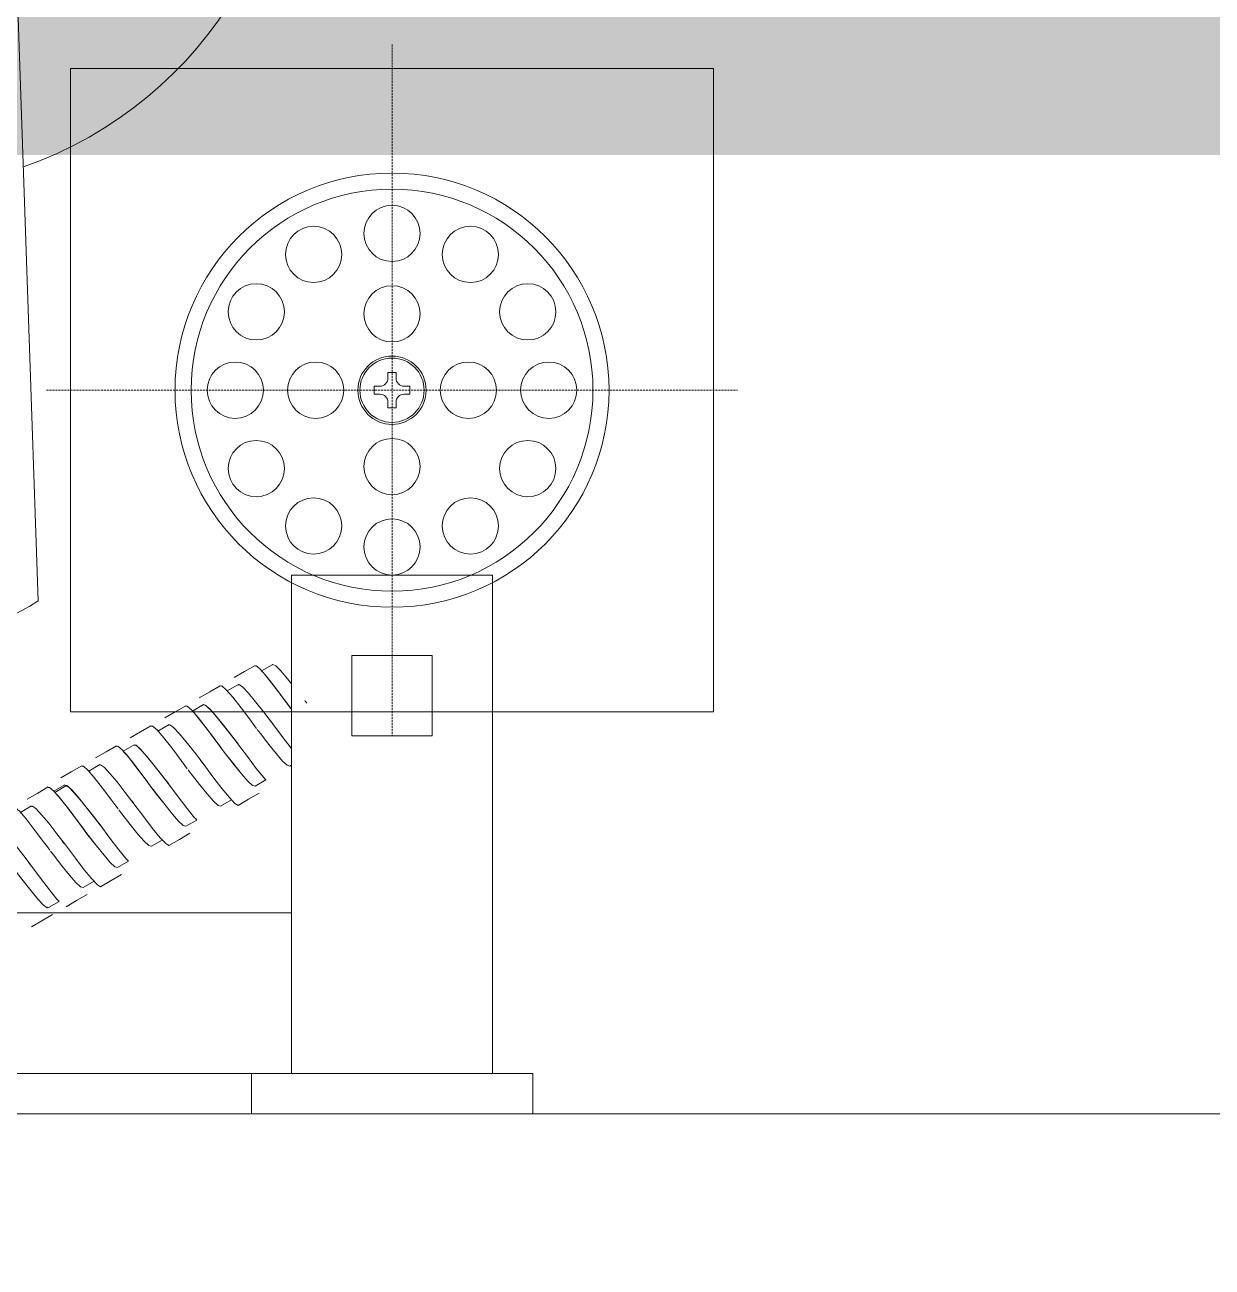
# Model space of a CAD drawing. Header units: millimetres. Extents: x -8913 to 62688, y -13000 to 43000.
# Drawn here: x 39416.8 to 39564.5, y 17305.9 to 17460.5 of the extents above; entities that cross this region are included whole.
import ezdxf
from ezdxf.enums import TextEntityAlignment as Align

# ---------------------------------------------------------------- set-up
doc = ezdxf.new("R2010")
doc.units = ezdxf.units.MM
doc.header["$MEASUREMENT"] = 0
for name, pattern in [('1735 X DT-5BR-FFP$0$HIDDEN', [0.375, 0.25, -0.125]), ('HIDDEN', [0.375, 0.25, -0.125]), ('HIDDEN2', [4.7625, 3.175, -1.5875])]:
    doc.linetypes.add(name, pattern=pattern)
for name, color, linetype, lineweight in [('08--DETREF', 7, 'Continuous', 25), ('08--SECTREF-1', 2, 'Continuous', 25), ('08--SECTREF-2', 4, 'Continuous', 35), ('1735 X DT-5BR-FFP$0$M--PLASTER-0', 8, 'Continuous', 9), ('1735 X DT-5BR-FFP$0$N--DRAINPOINT', 251, 'Continuous', 18), ('1735 X DT-5BR-FFP$0$N--SANITARY-1', 9, 'Continuous', 18), ('N--DRAINPOINT', 251, 'Continuous', 18), ('Z--X-REF', 7, 'Continuous', 0)]:
    doc.layers.add(name, color=color, linetype=linetype, lineweight=lineweight)
doc.styles.add('ISO', font='isocp2.shx', dxfattribs={"width": 0.8})

# ---------------------------------------------------------------- blocks, each defined once
blk = doc.blocks.new('1735 X DT-5BR-FFP$0$HAND SHOWER P')
for p, q in [((-12.5, -5), (12.5, -5)), ((-5, -5), (-12.5, -5)), ((-12.5, -5), (-12.5, -67)), ((12.5, -5), (5, -5)), ((12.5, -67), (12.5, -5)), ((71.86, -5), (12.5, -5)), ((12.5, -25), (71.86, -25)), ((47.78, -173.14), (44.04, -63.8)), ((-12.5, -67), (12.5, -67)), ((-12.5, -67), (-5, -67)), ((5, -67), (12.5, -67))]:
    blk.add_line(p, q)
at = {"color": 250}
for p, q in [((41.43, -26.41), (42.77, -25.64)), ((37.09, -28.92), (38.44, -28.14)), ((32.8, -31.41), (34.16, -30.63)), ((28.59, -34.05), (29.94, -33.27)), ((24.31, -36.54), (25.66, -35.76)), ((19.98, -39.04), (21.33, -38.25)), ((46.24, -37.49), (44.85, -38.3)), ((41.96, -39.98), (40.58, -40.78)), ((42.08, -40.12), (40.71, -40.91)), ((15.69, -41.52), (17.04, -40.74)), ((12.5, -43.37), (12.71, -43.25)), ((37.74, -42.62), (36.35, -43.43)), ((33.46, -45.11), (32.08, -45.91)), ((33.46, -45.11), (32.09, -45.9)), ((29.13, -47.61), (27.73, -48.42)), ((24.85, -50.09), (23.46, -50.89)), ((24.84, -50.1), (23.47, -50.89)), ((20.51, -52.6), (19.11, -53.41)), ((16.23, -55.08), (14.84, -55.88))]:
    blk.add_line(p, q, dxfattribs=at)
for points in [[(17.5, 0), (-17.5, 0), (-17.5, -5), (17.5, -5)], [(17.5, -5), (17.5, 0)], [(-12.5, -5), (12.5, -5)], [(-12.5, -5), (-12.5, -67)], [(12.5, -5), (12.5, -67)]]:
    blk.add_lwpolyline(points)
blk.add_lwpolyline([(-5, -57), (5, -57), (5, -47), (-5, -47)], close=True)
for points in [[(42.27, -24.77, 0), (42.27, -24.77, 0), (43.58, -24.02, 0), (43.58, -24.02, 0), (43.58, -24.02, 0), (44.88, -23.26, 0), (44.88, -23.26, 0)], [(37.94, -27.27, 0), (37.94, -27.27, 0), (39.25, -26.52, 0), (39.25, -26.52, 0), (39.25, -26.52, 0), (40.55, -25.76, 0), (40.55, -25.76, 0)], [(46.9, -30.26, 0), (46.9, -30.26, 0), (45.92, -28.99, 0), (45.92, -28.99, 0), (45.92, -28.99, 0), (44.91, -27.72, 0), (44.91, -27.72, 0), (44.91, -27.72, 0), (44.04, -26.67, 0), (44.04, -26.67, 0), (44.04, -26.67, 0), (43.36, -25.95, 0), (43.36, -25.95, 0), (43.36, -25.95, 0), (42.91, -25.63, 0), (42.91, -25.63, 0), (42.91, -25.63, 0), (42.81, -25.69, 0), (42.81, -25.69, 0)], [(41.43, -26.41, 0), (41.6, -26.59, 0), (41.71, -26.7, 0), (41.71, -26.7, 0), (41.71, -26.7, 0), (42.64, -27.85, 0), (42.64, -27.85, 0), (42.64, -27.85, 0), (43.75, -29.31, 0), (43.75, -29.31, 0), (43.75, -29.31, 0), (44.97, -30.94, 0), (44.97, -30.94, 0), (44.97, -30.94, 0), (45.02, -31.01, 0), (45.22, -31.29, 0)], [(33.66, -29.76, 0), (33.66, -29.76, 0), (34.96, -29, 0), (34.96, -29, 0), (34.96, -29, 0), (36.27, -28.24, 0), (36.27, -28.24, 0)], [(36.25, -28.3, 0), (36.25, -28.3, 0), (36.27, -28.24, 0), (36.27, -28.24, 0), (36.27, -28.24, 0), (36.67, -28.48, 0), (36.67, -28.48, 0), (36.67, -28.48, 0), (37.36, -29.21, 0), (37.36, -29.21, 0), (37.36, -29.21, 0), (38.3, -30.35, 0), (38.3, -30.35, 0), (38.3, -30.35, 0), (39.41, -31.81, 0), (39.41, -31.81, 0), (39.41, -31.81, 0), (40.62, -33.44, 0), (40.62, -33.44, 0), (40.62, -33.44, 0), (40.68, -33.51, 0), (40.88, -33.79, 0)], [(42.5, -32.68, 0), (42.5, -32.68, 0), (42.12, -32.19, 0), (42.12, -32.19, 0), (42.12, -32.19, 0), (41.08, -30.84, 0), (41.08, -30.84, 0), (41.08, -30.84, 0), (40.13, -29.67, 0), (40.13, -29.67, 0), (40.13, -29.67, 0), (39.35, -28.77, 0), (39.35, -28.77, 0), (39.35, -28.77, 0), (38.77, -28.24, 0), (38.77, -28.24, 0), (38.77, -28.24, 0), (38.45, -28.14, 0), (38.45, -28.14, 0), (38.45, -28.14, 0), (38.44, -28.14, 0), (38.44, -28.14, 0)], [(38.24, -35.2, 0), (38.24, -35.2, 0), (37.83, -34.67, 0), (37.83, -34.67, 0), (37.83, -34.67, 0), (36.79, -33.32, 0), (36.79, -33.32, 0), (36.79, -33.32, 0), (35.84, -32.15, 0), (35.84, -32.15, 0), (35.84, -32.15, 0), (35.06, -31.26, 0), (35.06, -31.26, 0), (35.06, -31.26, 0), (34.48, -30.73, 0), (34.48, -30.73, 0), (34.48, -30.73, 0), (34.16, -30.63, 0), (34.16, -30.63, 0), (34.16, -30.63, 0), (34.16, -30.63, 0), (34.16, -30.63, 0)], [(38.21, -35.17, 0), (38.21, -35.17, 0), (37.84, -34.67, 0), (37.84, -34.67, 0), (37.84, -34.67, 0), (36.79, -33.33, 0), (36.79, -33.33, 0), (36.79, -33.33, 0), (35.84, -32.15, 0), (35.84, -32.15, 0), (35.84, -32.15, 0), (35.06, -31.26, 0), (35.06, -31.26, 0), (35.06, -31.26, 0), (34.49, -30.73, 0), (34.49, -30.73, 0), (34.49, -30.73, 0), (34.16, -30.63, 0), (34.16, -30.63, 0), (34.16, -30.63, 0), (34.16, -30.63, 0), (34.16, -30.63, 0)], [(32.8, -31.41, 0), (32.97, -31.58, 0), (33.08, -31.7, 0), (33.08, -31.7, 0), (33.08, -31.7, 0), (34.01, -32.84, 0), (34.01, -32.84, 0), (34.01, -32.84, 0), (35.13, -34.3, 0), (35.13, -34.3, 0), (35.13, -34.3, 0), (36.34, -35.93, 0), (36.34, -35.93, 0), (36.34, -35.93, 0), (36.39, -36.01, 0), (36.6, -36.28, 0)], [(44.94, -30.93, 0), (44.94, -30.93, 0), (45.67, -31.88, 0), (45.67, -31.88, 0), (45.67, -31.88, 0), (46.72, -33.23, 0), (46.72, -33.23, 0), (46.72, -33.23, 0), (47.66, -34.38, 0), (47.66, -34.38, 0), (47.66, -34.38, 0), (48.42, -35.24, 0), (48.42, -35.24, 0), (48.42, -35.24, 0), (48.97, -35.71, 0), (48.97, -35.71, 0), (48.97, -35.71, 0), (49.22, -35.74, 0), (49.22, -35.74, 0)], [(25.16, -34.89, 0), (25.16, -34.89, 0), (26.46, -34.13, 0), (26.46, -34.13, 0), (26.46, -34.13, 0), (27.77, -33.37, 0), (27.77, -33.37, 0)], [(27.75, -33.43, 0), (27.75, -33.43, 0), (27.77, -33.37, 0), (27.77, -33.37, 0), (27.77, -33.37, 0), (28.17, -33.61, 0), (28.17, -33.61, 0), (28.17, -33.61, 0), (28.86, -34.34, 0), (28.86, -34.34, 0), (28.86, -34.34, 0), (29.8, -35.48, 0), (29.8, -35.48, 0), (29.8, -35.48, 0), (30.91, -36.94, 0), (30.91, -36.94, 0), (30.91, -36.94, 0), (32.12, -38.57, 0), (32.12, -38.57, 0), (32.12, -38.57, 0), (32.18, -38.64, 0), (32.38, -38.92, 0)], [(34, -37.81, 0), (34, -37.81, 0), (33.63, -37.32, 0), (33.63, -37.32, 0), (33.63, -37.32, 0), (32.58, -35.97, 0), (32.58, -35.97, 0), (32.58, -35.97, 0), (31.63, -34.8, 0), (31.63, -34.8, 0), (31.63, -34.8, 0), (30.85, -33.9, 0), (30.85, -33.9, 0), (30.85, -33.9, 0), (30.28, -33.37, 0), (30.28, -33.37, 0), (30.28, -33.37, 0), (29.95, -33.27, 0), (29.95, -33.27, 0), (29.95, -33.27, 0), (29.95, -33.27, 0), (29.95, -33.27, 0)], [(40.62, -33.43, 0), (40.62, -33.43, 0), (40.62, -33.44, 0), (40.62, -33.44, 0), (40.62, -33.44, 0), (41.7, -34.84, 0), (41.7, -34.84, 0), (41.7, -34.84, 0), (42.72, -36.14, 0), (42.72, -36.14, 0), (42.72, -36.14, 0), (43.61, -37.2, 0), (43.61, -37.2, 0), (43.61, -37.2, 0), (44.3, -37.94, 0), (44.3, -37.94, 0), (44.3, -37.94, 0), (44.76, -38.27, 0), (44.76, -38.27, 0), (44.76, -38.27, 0), (44.87, -38.22, 0), (44.87, -38.22, 0)], [(40.8, -33.6, 0), (40.92, -33.75, 0), (41.01, -33.88, 0), (41.04, -33.92, 0)], [(42.6, -32.8, 0), (42.89, -33.19, 0), (43.36, -33.83, 0), (43.36, -33.83, 0), (43.36, -33.83, 0), (44.53, -35.38, 0), (44.53, -35.38, 0), (44.53, -35.38, 0), (45.55, -36.69, 0), (45.55, -36.69, 0), (45.55, -36.69, 0), (46.36, -37.63, 0), (46.36, -37.63, 0), (46.36, -37.63, 0), (46.91, -38.11, 0), (46.91, -38.11, 0), (46.91, -38.11, 0), (47.08, -38.09, 0), (47.08, -38.09, 0)], [(38.24, -35.2, 0), (38.24, -35.2, 0), (38.24, -35.2, 0), (38.24, -35.2, 0), (38.24, -35.2, 0), (38.24, -35.2, 0), (38.24, -35.2, 0)], [(38.24, -35.2, 0), (38.24, -35.2, 0), (38.25, -35.22, 0), (38.25, -35.22, 0), (38.25, -35.22, 0), (39.47, -36.86, 0), (39.47, -36.86, 0), (39.47, -36.86, 0), (40.6, -38.35, 0), (40.6, -38.35, 0), (40.6, -38.35, 0), (41.56, -39.54, 0), (41.56, -39.54, 0), (41.56, -39.54, 0), (41.78, -39.78, 0), (41.96, -39.98, 0)], [(38.31, -35.29, 0), (38.6, -35.68, 0), (39.07, -36.32, 0), (39.07, -36.32, 0), (39.07, -36.32, 0), (40.24, -37.87, 0), (40.24, -37.87, 0), (40.24, -37.87, 0), (41.26, -39.18, 0), (41.26, -39.18, 0), (41.26, -39.18, 0), (42.08, -40.12, 0), (42.08, -40.12, 0), (42.08, -40.12, 0), (42.62, -40.6, 0), (42.62, -40.6, 0), (42.62, -40.6, 0), (42.79, -40.57, 0), (42.79, -40.57, 0)], [(24.31, -36.54, 0), (24.47, -36.71, 0), (24.58, -36.83, 0), (24.58, -36.83, 0), (24.58, -36.83, 0), (25.51, -37.97, 0), (25.51, -37.97, 0), (25.51, -37.97, 0), (26.63, -39.43, 0), (26.63, -39.43, 0), (26.63, -39.43, 0), (27.84, -41.06, 0), (27.84, -41.06, 0), (27.84, -41.06, 0), (27.89, -41.14, 0), (28.1, -41.41, 0)], [(29.74, -40.33, 0), (29.74, -40.33, 0), (29.33, -39.8, 0), (29.33, -39.8, 0), (29.33, -39.8, 0), (28.29, -38.45, 0), (28.29, -38.45, 0), (28.29, -38.45, 0), (27.34, -37.28, 0), (27.34, -37.28, 0), (27.34, -37.28, 0), (26.56, -36.39, 0), (26.56, -36.39, 0), (26.56, -36.39, 0), (25.99, -35.86, 0), (25.99, -35.86, 0), (25.99, -35.86, 0), (25.66, -35.76, 0), (25.66, -35.76, 0), (25.66, -35.76, 0), (25.66, -35.76, 0), (25.66, -35.76, 0)], [(29.72, -40.3, 0), (29.72, -40.3, 0), (29.34, -39.8, 0), (29.34, -39.8, 0), (29.34, -39.8, 0), (28.29, -38.46, 0), (28.29, -38.46, 0), (28.29, -38.46, 0), (27.34, -37.28, 0), (27.34, -37.28, 0), (27.34, -37.28, 0), (26.56, -36.39, 0), (26.56, -36.39, 0), (26.56, -36.39, 0), (25.99, -35.86, 0), (25.99, -35.86, 0), (25.99, -35.86, 0), (25.66, -35.76, 0), (25.66, -35.76, 0), (25.66, -35.76, 0), (25.66, -35.76, 0), (25.66, -35.76, 0)], [(36.34, -35.94, 0), (36.34, -35.94, 0), (36.7, -36.4, 0), (36.7, -36.4, 0), (36.7, -36.4, 0), (37.76, -37.78, 0), (37.76, -37.78, 0), (37.76, -37.78, 0), (38.75, -39.02, 0), (38.75, -39.02, 0), (38.75, -39.02, 0), (39.58, -39.98, 0), (39.58, -39.98, 0), (39.58, -39.98, 0), (40.2, -40.59, 0), (40.2, -40.59, 0), (40.2, -40.59, 0), (40.58, -40.78, 0), (40.58, -40.78, 0), (40.58, -40.78, 0), (40.6, -40.73, 0), (40.6, -40.73, 0)], [(36.35, -35.96, 0), (36.47, -36.11, 0), (36.56, -36.24, 0), (36.59, -36.28, 0)], [(36.44, -36.06, 0), (36.44, -36.06, 0), (37.17, -37.01, 0), (37.17, -37.01, 0), (37.17, -37.01, 0), (38.22, -38.36, 0), (38.22, -38.36, 0), (38.22, -38.36, 0), (39.16, -39.51, 0), (39.16, -39.51, 0), (39.16, -39.51, 0), (39.93, -40.37, 0), (39.93, -40.37, 0), (39.93, -40.37, 0), (40.47, -40.84, 0), (40.47, -40.84, 0), (40.47, -40.84, 0), (40.72, -40.87, 0), (40.72, -40.87, 0)], [(16.54, -39.88, 0), (16.54, -39.88, 0), (17.85, -39.12, 0), (17.85, -39.12, 0), (17.85, -39.12, 0), (19.15, -38.36, 0), (19.15, -38.36, 0)], [(19.13, -38.41, 0), (19.13, -38.41, 0), (19.15, -38.36, 0), (19.15, -38.36, 0), (19.15, -38.36, 0), (19.56, -38.6, 0), (19.56, -38.6, 0), (19.56, -38.6, 0), (20.25, -39.32, 0), (20.25, -39.32, 0), (20.25, -39.32, 0), (21.18, -40.47, 0), (21.18, -40.47, 0), (21.18, -40.47, 0), (22.29, -41.93, 0), (22.29, -41.93, 0), (22.29, -41.93, 0), (23.51, -43.56, 0), (23.51, -43.56, 0), (23.51, -43.56, 0), (23.56, -43.63, 0), (23.77, -43.91, 0)], [(25.39, -42.8, 0), (25.39, -42.8, 0), (25.01, -42.3, 0), (25.01, -42.3, 0), (25.01, -42.3, 0), (23.97, -40.96, 0), (23.97, -40.96, 0), (23.97, -40.96, 0), (23.02, -39.78, 0), (23.02, -39.78, 0), (23.02, -39.78, 0), (22.24, -38.89, 0), (22.24, -38.89, 0), (22.24, -38.89, 0), (21.66, -38.36, 0), (21.66, -38.36, 0), (21.66, -38.36, 0), (21.33, -38.25, 0), (21.33, -38.25, 0), (21.33, -38.25, 0), (21.33, -38.26, 0), (21.33, -38.26, 0)], [(32.12, -38.56, 0), (32.12, -38.56, 0), (32.12, -38.57, 0), (32.12, -38.57, 0), (32.12, -38.57, 0), (33.2, -39.97, 0), (33.2, -39.97, 0), (33.2, -39.97, 0), (34.22, -41.27, 0), (34.22, -41.27, 0), (34.22, -41.27, 0), (35.11, -42.33, 0), (35.11, -42.33, 0), (35.11, -42.33, 0), (35.8, -43.07, 0), (35.8, -43.07, 0), (35.8, -43.07, 0), (36.27, -43.4, 0), (36.27, -43.4, 0), (36.27, -43.4, 0), (36.37, -43.35, 0), (36.37, -43.35, 0)], [(32.19, -38.59, 0), (32.3, -38.74, 0), (32.39, -38.86, 0), (32.43, -38.91, 0)], [(34.1, -37.93, 0), (34.39, -38.32, 0), (34.86, -38.96, 0), (34.86, -38.96, 0), (34.86, -38.96, 0), (36.03, -40.51, 0), (36.03, -40.51, 0), (36.03, -40.51, 0), (37.05, -41.82, 0), (37.05, -41.82, 0), (37.05, -41.82, 0), (37.87, -42.76, 0), (37.87, -42.76, 0), (37.87, -42.76, 0), (38.41, -43.24, 0), (38.41, -43.24, 0), (38.41, -43.24, 0), (38.58, -43.22, 0), (38.58, -43.22, 0)], [(45.4, -39.14, 0), (45.4, -39.14, 0), (44.09, -39.89, 0), (44.09, -39.89, 0), (44.09, -39.89, 0), (42.78, -40.65, 0), (42.78, -40.65, 0)], [(15.69, -41.52, 0), (15.86, -41.7, 0), (15.97, -41.81, 0), (15.97, -41.81, 0), (15.97, -41.81, 0), (16.9, -42.96, 0), (16.9, -42.96, 0), (16.9, -42.96, 0), (18.01, -44.42, 0), (18.01, -44.42, 0), (18.01, -44.42, 0), (19.23, -46.05, 0), (19.23, -46.05, 0), (19.23, -46.05, 0), (19.28, -46.12, 0), (19.48, -46.4, 0)], [(21.13, -45.31, 0), (21.13, -45.31, 0), (20.72, -44.79, 0), (20.72, -44.79, 0), (20.72, -44.79, 0), (19.67, -43.44, 0), (19.67, -43.44, 0), (19.67, -43.44, 0), (18.73, -42.27, 0), (18.73, -42.27, 0), (18.73, -42.27, 0), (17.94, -41.37, 0), (17.94, -41.37, 0), (17.94, -41.37, 0), (17.37, -40.85, 0), (17.37, -40.85, 0), (17.37, -40.85, 0), (17.04, -40.74, 0), (17.04, -40.74, 0), (17.04, -40.74, 0), (17.04, -40.74, 0), (17.04, -40.74, 0)], [(21.1, -45.28, 0), (21.1, -45.28, 0), (20.72, -44.79, 0), (20.72, -44.79, 0), (20.72, -44.79, 0), (19.68, -43.44, 0), (19.68, -43.44, 0), (19.68, -43.44, 0), (18.73, -42.27, 0), (18.73, -42.27, 0), (18.73, -42.27, 0), (17.95, -41.38, 0), (17.95, -41.38, 0), (17.95, -41.38, 0), (17.37, -40.85, 0), (17.37, -40.85, 0), (17.37, -40.85, 0), (17.04, -40.74, 0), (17.04, -40.74, 0), (17.04, -40.74, 0), (17.04, -40.74, 0), (17.04, -40.74, 0)], [(27.83, -41.05, 0), (27.83, -41.05, 0), (28.56, -42, 0), (28.56, -42, 0), (28.56, -42, 0), (29.61, -43.34, 0), (29.61, -43.34, 0), (29.61, -43.34, 0), (30.55, -44.5, 0), (30.55, -44.5, 0), (30.55, -44.5, 0), (31.31, -45.36, 0), (31.31, -45.36, 0), (31.31, -45.36, 0), (31.86, -45.83, 0), (31.86, -45.83, 0), (31.86, -45.83, 0), (32.1, -45.86, 0), (32.1, -45.86, 0)], [(27.84, -41.07, 0), (27.84, -41.07, 0), (28.2, -41.53, 0), (28.2, -41.53, 0), (28.2, -41.53, 0), (29.26, -42.91, 0), (29.26, -42.91, 0), (29.26, -42.91, 0), (30.25, -44.15, 0), (30.25, -44.15, 0), (30.25, -44.15, 0), (31.08, -45.11, 0), (31.08, -45.11, 0), (31.08, -45.11, 0), (31.7, -45.72, 0), (31.7, -45.72, 0), (31.7, -45.72, 0), (32.08, -45.91, 0), (32.08, -45.91, 0), (32.08, -45.91, 0), (32.1, -45.86, 0), (32.1, -45.86, 0)], [(27.86, -41.09, 0), (27.97, -41.24, 0), (28.06, -41.37, 0), (28.09, -41.41, 0)], [(29.74, -40.32, 0), (29.74, -40.32, 0), (29.75, -40.35, 0), (29.75, -40.35, 0), (29.75, -40.35, 0), (30.97, -41.99, 0), (30.97, -41.99, 0), (30.97, -41.99, 0), (32.1, -43.48, 0), (32.1, -43.48, 0), (32.1, -43.48, 0), (33.06, -44.67, 0), (33.06, -44.67, 0), (33.06, -44.67, 0), (33.28, -44.91, 0), (33.46, -45.11, 0)], [(29.74, -40.33, 0), (29.74, -40.33, 0), (29.74, -40.33, 0), (29.74, -40.33, 0), (29.74, -40.33, 0), (29.74, -40.33, 0), (29.74, -40.33, 0)], [(29.81, -40.42, 0), (30.1, -40.81, 0), (30.57, -41.45, 0), (30.57, -41.45, 0), (30.57, -41.45, 0), (31.74, -43, 0), (31.74, -43, 0), (31.74, -43, 0), (32.76, -44.31, 0), (32.76, -44.31, 0), (32.76, -44.31, 0), (33.58, -45.25, 0), (33.58, -45.25, 0), (33.58, -45.25, 0), (34.12, -45.73, 0), (34.12, -45.73, 0), (34.12, -45.73, 0), (34.29, -45.7, 0), (34.29, -45.7, 0)], [(16.77, -47.79, 0), (16.77, -47.79, 0), (16.39, -47.29, 0), (16.39, -47.29, 0), (16.39, -47.29, 0), (15.35, -45.95, 0), (15.35, -45.95, 0), (15.35, -45.95, 0), (14.4, -44.77, 0), (14.4, -44.77, 0), (14.4, -44.77, 0), (13.62, -43.88, 0), (13.62, -43.88, 0), (13.62, -43.88, 0), (13.04, -43.35, 0), (13.04, -43.35, 0), (13.04, -43.35, 0), (12.71, -43.24, 0), (12.71, -43.24, 0), (12.71, -43.24, 0), (12.71, -43.25, 0), (12.71, -43.25, 0)], [(25.48, -42.92, 0), (25.77, -43.31, 0), (26.24, -43.95, 0), (26.24, -43.95, 0), (26.24, -43.95, 0), (27.41, -45.5, 0), (27.41, -45.5, 0), (27.41, -45.5, 0), (28.44, -46.81, 0), (28.44, -46.81, 0), (28.44, -46.81, 0), (29.25, -47.75, 0), (29.25, -47.75, 0), (29.25, -47.75, 0), (29.8, -48.23, 0), (29.8, -48.23, 0), (29.8, -48.23, 0), (29.96, -48.2, 0), (29.96, -48.2, 0)], [(41.23, -41.77, 0), (41.23, -41.77, 0), (39.92, -42.52, 0), (39.92, -42.52, 0), (39.92, -42.52, 0), (38.61, -43.28, 0), (38.61, -43.28, 0)], [(23.5, -43.55, 0), (23.5, -43.55, 0), (23.51, -43.55, 0), (23.51, -43.55, 0), (23.51, -43.55, 0), (24.59, -44.96, 0), (24.59, -44.96, 0), (24.59, -44.96, 0), (25.61, -46.25, 0), (25.61, -46.25, 0), (25.61, -46.25, 0), (26.49, -47.32, 0), (26.49, -47.32, 0), (26.49, -47.32, 0), (27.19, -48.06, 0), (27.19, -48.06, 0), (27.19, -48.06, 0), (27.65, -48.39, 0), (27.65, -48.39, 0), (27.65, -48.39, 0), (27.76, -48.34, 0), (27.76, -48.34, 0)], [(23.57, -43.58, 0), (23.68, -43.73, 0), (23.77, -43.85, 0), (23.81, -43.9, 0)], [(36.9, -44.27, 0), (36.9, -44.27, 0), (35.59, -45.02, 0), (35.59, -45.02, 0), (35.59, -45.02, 0), (34.28, -45.78, 0), (34.28, -45.78, 0)], [(12.5, -45.38, 0), (12.56, -45.46, 0), (12.56, -45.46, 0), (12.56, -45.46, 0), (13.68, -46.92, 0), (13.68, -46.92, 0), (13.68, -46.92, 0), (14.89, -48.55, 0), (14.89, -48.55, 0), (14.89, -48.55, 0), (14.94, -48.62, 0), (15.15, -48.9, 0)], [(19.21, -46.04, 0), (19.21, -46.04, 0), (19.94, -46.99, 0), (19.94, -46.99, 0), (19.94, -46.99, 0), (20.99, -48.33, 0), (20.99, -48.33, 0), (20.99, -48.33, 0), (21.93, -49.49, 0), (21.93, -49.49, 0), (21.93, -49.49, 0), (22.69, -50.35, 0), (22.69, -50.35, 0), (22.69, -50.35, 0), (23.24, -50.82, 0), (23.24, -50.82, 0), (23.24, -50.82, 0), (23.48, -50.85, 0), (23.48, -50.85, 0)], [(19.22, -46.05, 0), (19.22, -46.05, 0), (19.58, -46.52, 0), (19.58, -46.52, 0), (19.58, -46.52, 0), (20.65, -47.9, 0), (20.65, -47.9, 0), (20.65, -47.9, 0), (21.63, -49.13, 0), (21.63, -49.13, 0), (21.63, -49.13, 0), (22.46, -50.1, 0), (22.46, -50.1, 0), (22.46, -50.1, 0), (23.08, -50.71, 0), (23.08, -50.71, 0), (23.08, -50.71, 0), (23.46, -50.89, 0), (23.46, -50.89, 0), (23.46, -50.89, 0), (23.48, -50.85, 0), (23.48, -50.85, 0)], [(19.24, -46.08, 0), (19.36, -46.23, 0), (19.45, -46.35, 0), (19.48, -46.4, 0)], [(21.12, -45.31, 0), (21.12, -45.31, 0), (21.14, -45.33, 0), (21.14, -45.33, 0), (21.14, -45.33, 0), (22.36, -46.98, 0), (22.36, -46.98, 0), (22.36, -46.98, 0), (23.49, -48.46, 0), (23.49, -48.46, 0), (23.49, -48.46, 0), (24.45, -49.66, 0), (24.45, -49.66, 0), (24.45, -49.66, 0), (24.67, -49.9, 0), (24.85, -50.09, 0)], [(21.13, -45.32, 0), (21.13, -45.32, 0), (21.13, -45.32, 0), (21.13, -45.32, 0), (21.13, -45.32, 0), (21.13, -45.32, 0), (21.13, -45.32, 0)], [(21.2, -45.41, 0), (21.49, -45.8, 0), (21.96, -46.43, 0), (21.96, -46.43, 0), (21.96, -46.43, 0), (23.12, -47.99, 0), (23.12, -47.99, 0), (23.12, -47.99, 0), (24.15, -49.3, 0), (24.15, -49.3, 0), (24.15, -49.3, 0), (24.96, -50.24, 0), (24.96, -50.24, 0), (24.96, -50.24, 0), (25.51, -50.71, 0), (25.51, -50.71, 0), (25.51, -50.71, 0), (25.67, -50.69, 0), (25.67, -50.69, 0)], [(32.61, -46.76, 0), (32.61, -46.76, 0), (31.3, -47.51, 0), (31.3, -47.51, 0), (31.3, -47.51, 0), (30, -48.26, 0), (30, -48.26, 0)], [(14.88, -48.54, 0), (14.88, -48.54, 0), (14.89, -48.54, 0), (14.89, -48.54, 0), (14.89, -48.54, 0), (15.97, -49.95, 0), (15.97, -49.95, 0), (15.97, -49.95, 0), (16.99, -51.24, 0), (16.99, -51.24, 0), (16.99, -51.24, 0), (17.87, -52.31, 0), (17.87, -52.31, 0), (17.87, -52.31, 0), (18.57, -53.05, 0), (18.57, -53.05, 0), (18.57, -53.05, 0), (19.03, -53.38, 0), (19.03, -53.38, 0), (19.03, -53.38, 0), (19.14, -53.33, 0), (19.14, -53.33, 0)], [(16.86, -47.91, 0), (17.15, -48.3, 0), (17.62, -48.94, 0), (17.62, -48.94, 0), (17.62, -48.94, 0), (18.79, -50.49, 0), (18.79, -50.49, 0), (18.79, -50.49, 0), (19.82, -51.8, 0), (19.82, -51.8, 0), (19.82, -51.8, 0), (20.63, -52.74, 0), (20.63, -52.74, 0), (20.63, -52.74, 0), (21.18, -53.22, 0), (21.18, -53.22, 0), (21.18, -53.22, 0), (21.34, -53.19, 0), (21.34, -53.19, 0)], [(28.29, -49.26, 0), (28.29, -49.26, 0), (26.98, -50.01, 0), (26.98, -50.01, 0), (26.98, -50.01, 0), (25.67, -50.76, 0), (25.67, -50.76, 0)], [(12.5, -50.3, 0), (12.5, -50.3, 0), (12.52, -50.32, 0), (12.52, -50.32, 0), (12.52, -50.32, 0), (13.74, -51.97, 0), (13.74, -51.97, 0), (13.74, -51.97, 0), (14.87, -53.45, 0), (14.87, -53.45, 0), (14.87, -53.45, 0), (15.83, -54.65, 0), (15.83, -54.65, 0), (15.83, -54.65, 0), (16.05, -54.89, 0), (16.23, -55.08, 0)], [(12.51, -50.3, 0), (12.51, -50.3, 0), (12.5, -50.3, 0)], [(12.51, -50.31, 0), (12.51, -50.31, 0), (12.51, -50.31, 0), (12.51, -50.31, 0), (12.51, -50.31, 0), (12.51, -50.31, 0), (12.51, -50.31, 0)], [(12.58, -50.4, 0), (12.87, -50.79, 0), (13.34, -51.42, 0), (13.34, -51.42, 0), (13.34, -51.42, 0), (14.51, -52.98, 0), (14.51, -52.98, 0), (14.51, -52.98, 0), (15.53, -54.29, 0), (15.53, -54.29, 0), (15.53, -54.29, 0), (16.34, -55.23, 0), (16.34, -55.23, 0), (16.34, -55.23, 0), (16.89, -55.7, 0), (16.89, -55.7, 0), (16.89, -55.7, 0), (17.05, -55.68, 0), (17.05, -55.68, 0)], [(10.62, -51.07, 0), (10.74, -51.22, 0), (10.83, -51.34, 0), (10.86, -51.39, 0)], [(24, -51.75, 0), (24, -51.75, 0), (22.69, -52.5, 0), (22.69, -52.5, 0), (22.69, -52.5, 0), (21.38, -53.25, 0), (21.38, -53.25, 0)], [(12.5, -53.48, 0), (13.01, -54.12, 0), (13.01, -54.12, 0), (13.01, -54.12, 0), (13.84, -55.09, 0), (13.84, -55.09, 0), (13.84, -55.09, 0), (14.46, -55.7, 0), (14.46, -55.7, 0), (14.46, -55.7, 0), (14.84, -55.88, 0), (14.84, -55.88, 0), (14.84, -55.88, 0), (14.86, -55.84, 0), (14.86, -55.84, 0)], [(19.67, -54.25, 0), (19.67, -54.25, 0), (18.36, -55, 0), (18.36, -55, 0), (18.36, -55, 0), (17.05, -55.75, 0), (17.05, -55.75, 0)]]:
    blk.add_polyline3d(points, dxfattribs=at)
for centre, radius, start, end in [((62.28, -92.24), 33.79, 57.314, 122.686), ((62.34, -164.99), 50, 109.2193, 70.928)]:
    blk.add_arc(centre, radius, start, end)
blk = doc.blocks.new('1735 X DT-5BR-FFP$0$FD_80x80')
at = {"layer": '1735 X DT-5BR-FFP$0$N--DRAINPOINT', "linetype": '1735 X DT-5BR-FFP$0$HIDDEN'}
for p, q in [((-26026.47, 12586.96), (-26026.47, 12500.96)), ((-26069.47, 12543.96), (-25983.47, 12543.96))]:
    blk.add_line(p, q, dxfattribs=at)
at = {"layer": '1735 X DT-5BR-FFP$0$N--DRAINPOINT', "ltscale": 5}
for p, q in [((-26066.47, 12583.96), (-25986.47, 12583.96)), ((-25986.47, 12583.96), (-25986.47, 12503.96)), ((-26026.97, 12546.16), (-26026.97, 12545.46)), ((-26026.97, 12546.16), (-26026.47, 12546.16)), ((-26025.97, 12546.16), (-26026.47, 12546.16)), ((-26025.97, 12546.16), (-26025.97, 12545.46)), ((-26028.67, 12544.46), (-26027.97, 12544.46)), ((-26028.67, 12544.46), (-26028.67, 12543.46)), ((-26024.27, 12544.46), (-26024.97, 12544.46)), ((-26024.27, 12544.46), (-26024.27, 12543.46)), ((-26028.67, 12543.46), (-26027.97, 12543.46)), ((-26026.97, 12542.46), (-26026.97, 12541.76)), ((-26025.97, 12542.46), (-26025.97, 12541.76)), ((-26024.27, 12543.46), (-26024.97, 12543.46)), ((-26026.97, 12541.76), (-26026.47, 12541.76)), ((-26025.97, 12541.76), (-26026.47, 12541.76))]:
    blk.add_line(p, q, dxfattribs=at)
blk.add_lwpolyline([(-26066.47, 12583.96), (-25986.47, 12583.96), (-25986.47, 12503.96), (-26066.47, 12503.96)], close=True, dxfattribs=at)
for radius in [27, 25]:
    blk.add_circle((-26026.47, 12543.96), radius, dxfattribs=at)
for points in [[(-26029.97, 12563.46), (-26029.97, 12561.53), (-26028.4, 12559.96), (-26026.47, 12559.96), (-26024.54, 12559.96), (-26022.97, 12561.53), (-26022.97, 12563.46), (-26022.97, 12565.39), (-26024.54, 12566.96), (-26026.47, 12566.96), (-26028.4, 12566.96), (-26029.97, 12565.39), (-26029.97, 12563.46), (-26029.97, 12563.46), (-26029.97, 12563.46), (-26029.97, 12563.46)], [(-26039.72, 12560.85), (-26039.72, 12558.91), (-26038.15, 12557.35), (-26036.22, 12557.35), (-26034.29, 12557.35), (-26032.72, 12558.91), (-26032.72, 12560.85), (-26032.72, 12562.78), (-26034.29, 12564.35), (-26036.22, 12564.35), (-26038.15, 12564.35), (-26039.72, 12562.78), (-26039.72, 12560.85), (-26039.72, 12560.85), (-26039.72, 12560.85), (-26039.72, 12560.85)], [(-26020.22, 12560.85), (-26020.22, 12558.91), (-26018.65, 12557.35), (-26016.72, 12557.35), (-26014.78, 12557.35), (-26013.22, 12558.91), (-26013.22, 12560.85), (-26013.22, 12562.78), (-26014.78, 12564.35), (-26016.72, 12564.35), (-26018.65, 12564.35), (-26020.22, 12562.78), (-26020.22, 12560.85), (-26020.22, 12560.85), (-26020.22, 12560.85), (-26020.22, 12560.85)], [(-26046.86, 12553.71), (-26046.86, 12551.78), (-26045.29, 12550.21), (-26043.36, 12550.21), (-26041.42, 12550.21), (-26039.86, 12551.78), (-26039.86, 12553.71), (-26039.86, 12555.64), (-26041.42, 12557.21), (-26043.36, 12557.21), (-26045.29, 12557.21), (-26046.86, 12555.64), (-26046.86, 12553.71), (-26046.86, 12553.71), (-26046.86, 12553.71), (-26046.86, 12553.71)], [(-26029.97, 12553.46), (-26029.97, 12551.53), (-26028.4, 12549.96), (-26026.47, 12549.96), (-26024.54, 12549.96), (-26022.97, 12551.53), (-26022.97, 12553.46), (-26022.97, 12555.39), (-26024.54, 12556.96), (-26026.47, 12556.96), (-26028.4, 12556.96), (-26029.97, 12555.39), (-26029.97, 12553.46), (-26029.97, 12553.46), (-26029.97, 12553.46), (-26029.97, 12553.46)], [(-26013.08, 12553.71), (-26013.08, 12551.78), (-26011.51, 12550.21), (-26009.58, 12550.21), (-26007.65, 12550.21), (-26006.08, 12551.78), (-26006.08, 12553.71), (-26006.08, 12555.64), (-26007.65, 12557.21), (-26009.58, 12557.21), (-26011.51, 12557.21), (-26013.08, 12555.64), (-26013.08, 12553.71), (-26013.08, 12553.71), (-26013.08, 12553.71), (-26013.08, 12553.71)], [(-26049.47, 12543.96), (-26049.47, 12542.03), (-26047.9, 12540.46), (-26045.97, 12540.46), (-26044.04, 12540.46), (-26042.47, 12542.03), (-26042.47, 12543.96), (-26042.47, 12545.89), (-26044.04, 12547.46), (-26045.97, 12547.46), (-26047.9, 12547.46), (-26049.47, 12545.89), (-26049.47, 12543.96), (-26049.47, 12543.96), (-26049.47, 12543.96), (-26049.47, 12543.96)], [(-26039.47, 12543.96), (-26039.47, 12542.03), (-26037.9, 12540.46), (-26035.97, 12540.46), (-26034.03, 12540.46), (-26032.47, 12542.03), (-26032.47, 12543.96), (-26032.47, 12545.89), (-26034.03, 12547.46), (-26035.97, 12547.46), (-26037.9, 12547.46), (-26039.47, 12545.89), (-26039.47, 12543.96), (-26039.47, 12543.96), (-26039.47, 12543.96), (-26039.47, 12543.96)], [(-26030.72, 12543.96), (-26030.72, 12541.61), (-26028.81, 12539.71), (-26026.47, 12539.71), (-26024.12, 12539.71), (-26022.22, 12541.61), (-26022.22, 12543.96), (-26022.22, 12546.31), (-26024.12, 12548.21), (-26026.47, 12548.21), (-26028.81, 12548.21), (-26030.72, 12546.31), (-26030.72, 12543.96), (-26030.72, 12543.96), (-26030.72, 12543.96), (-26030.72, 12543.96)], [(-26030.47, 12543.96), (-26030.47, 12541.75), (-26028.68, 12539.96), (-26026.47, 12539.96), (-26024.26, 12539.96), (-26022.47, 12541.75), (-26022.47, 12543.96), (-26022.47, 12546.17), (-26024.26, 12547.96), (-26026.47, 12547.96), (-26028.68, 12547.96), (-26030.47, 12546.17), (-26030.47, 12543.96), (-26030.47, 12543.96), (-26030.47, 12543.96), (-26030.47, 12543.96)], [(-26020.47, 12543.96), (-26020.47, 12542.03), (-26018.9, 12540.46), (-26016.97, 12540.46), (-26015.04, 12540.46), (-26013.47, 12542.03), (-26013.47, 12543.96), (-26013.47, 12545.89), (-26015.04, 12547.46), (-26016.97, 12547.46), (-26018.9, 12547.46), (-26020.47, 12545.89), (-26020.47, 12543.96), (-26020.47, 12543.96), (-26020.47, 12543.96), (-26020.47, 12543.96)], [(-26010.47, 12543.96), (-26010.47, 12542.03), (-26008.9, 12540.46), (-26006.97, 12540.46), (-26005.03, 12540.46), (-26003.47, 12542.03), (-26003.47, 12543.96), (-26003.47, 12545.89), (-26005.03, 12547.46), (-26006.97, 12547.46), (-26008.9, 12547.46), (-26010.47, 12545.89), (-26010.47, 12543.96), (-26010.47, 12543.96), (-26010.47, 12543.96), (-26010.47, 12543.96)], [(-26046.86, 12534.21), (-26046.86, 12532.28), (-26045.29, 12530.71), (-26043.36, 12530.71), (-26041.42, 12530.71), (-26039.86, 12532.28), (-26039.86, 12534.21), (-26039.86, 12536.14), (-26041.42, 12537.71), (-26043.36, 12537.71), (-26045.29, 12537.71), (-26046.86, 12536.14), (-26046.86, 12534.21), (-26046.86, 12534.21), (-26046.86, 12534.21), (-26046.86, 12534.21)], [(-26029.97, 12534.46), (-26029.97, 12536.39), (-26028.4, 12537.96), (-26026.47, 12537.96), (-26024.54, 12537.96), (-26022.97, 12536.39), (-26022.97, 12534.46), (-26022.97, 12532.53), (-26024.54, 12530.96), (-26026.47, 12530.96), (-26028.4, 12530.96), (-26029.97, 12532.53), (-26029.97, 12534.46), (-26029.97, 12534.46), (-26029.97, 12534.46), (-26029.97, 12534.46)], [(-26013.08, 12534.21), (-26013.08, 12532.28), (-26011.51, 12530.71), (-26009.58, 12530.71), (-26007.65, 12530.71), (-26006.08, 12532.28), (-26006.08, 12534.21), (-26006.08, 12536.14), (-26007.65, 12537.71), (-26009.58, 12537.71), (-26011.51, 12537.71), (-26013.08, 12536.14), (-26013.08, 12534.21), (-26013.08, 12534.21), (-26013.08, 12534.21), (-26013.08, 12534.21)], [(-26039.72, 12527.07), (-26039.72, 12525.14), (-26038.15, 12523.57), (-26036.22, 12523.57), (-26034.29, 12523.57), (-26032.72, 12525.14), (-26032.72, 12527.07), (-26032.72, 12529.01), (-26034.29, 12530.57), (-26036.22, 12530.57), (-26038.15, 12530.57), (-26039.72, 12529.01), (-26039.72, 12527.07), (-26039.72, 12527.07), (-26039.72, 12527.07), (-26039.72, 12527.07)], [(-26020.22, 12527.07), (-26020.22, 12525.14), (-26018.65, 12523.57), (-26016.72, 12523.57), (-26014.78, 12523.57), (-26013.22, 12525.14), (-26013.22, 12527.07), (-26013.22, 12529.01), (-26014.78, 12530.57), (-26016.72, 12530.57), (-26018.65, 12530.57), (-26020.22, 12529.01), (-26020.22, 12527.07), (-26020.22, 12527.07), (-26020.22, 12527.07), (-26020.22, 12527.07)], [(-26029.97, 12524.46), (-26029.97, 12522.53), (-26028.4, 12520.96), (-26026.47, 12520.96), (-26024.54, 12520.96), (-26022.97, 12522.53), (-26022.97, 12524.46), (-26022.97, 12526.39), (-26024.54, 12527.96), (-26026.47, 12527.96), (-26028.4, 12527.96), (-26029.97, 12526.39), (-26029.97, 12524.46), (-26029.97, 12524.46), (-26029.97, 12524.46), (-26029.97, 12524.46)]]:
    blk.add_open_spline(points, degree=3, knots=[0, 0, 0, 0, 1, 1, 1, 2, 2, 2, 3, 3, 3, 4, 4, 4, 5, 5, 5, 5], dxfattribs=at)
for points in [[(-26027.97, 12544.46), (-26027.42, 12544.46), (-26026.97, 12544.91), (-26026.97, 12545.46)], [(-26025.97, 12545.46), (-26025.97, 12544.91), (-26025.52, 12544.46), (-26024.97, 12544.46)], [(-26026.97, 12542.46), (-26026.97, 12543.01), (-26027.42, 12543.46), (-26027.97, 12543.46)], [(-26024.97, 12543.46), (-26025.52, 12543.46), (-26025.97, 12543.01), (-26025.97, 12542.46)]]:
    blk.add_open_spline(points, degree=3, dxfattribs=at)
blk = doc.blocks.new('1735 X DT-5BR-FFP$0$DT FF_DRAIN POINT')
at = {"layer": '1735 X DT-5BR-FFP$0$N--DRAINPOINT', "ltscale": 5}
blk.add_blockref('1735 X DT-5BR-FFP$0$FD_80x80', (72335.44, 4961.06), dxfattribs=at)
blk = doc.blocks.new('1735 X DT-5BR-FFP')
at = {"layer": '1735 X DT-5BR-FFP$0$M--PLASTER-0'}
blk.add_lwpolyline([(5975.03, 18250.02), (5975.02, 17325.03), (3275, 17325.02), (3275, 18451.03)], dxfattribs=at)
at = {"layer": '1735 X DT-5BR-FFP$0$N--DRAINPOINT', "ltscale": 5}
blk.add_blockref('1735 X DT-5BR-FFP$0$DT FF_DRAIN POINT', (-42633.98, -90), dxfattribs=at)
at = {"layer": '1735 X DT-5BR-FFP$0$N--SANITARY-1', "rotation": 179.9992921599675}
blk.add_blockref('1735 X DT-5BR-FFP$0$HAND SHOWER P', (3675, 17325.02), dxfattribs=at)
blk = doc.blocks.new('*U216')
at = {"layer": '08--DETREF', "color": 251, "linetype": 'HIDDEN2', "ltscale": 100, "const_width": 35}
blk.add_lwpolyline([(-177889.67, 56743.75, -0.414214), (-178309.67, 56323.75), (-182667.5, 56323.75, -0.414214), (-183087.5, 56743.75), (-183087.5, 59302.94, -0.414214), (-182667.5, 59722.94), (-178309.67, 59722.94, -0.414214), (-177889.67, 59302.94)], format="xyb", close=True, dxfattribs=at)
at = {"layer": '08--SECTREF-1', "style": 'ISO', "width": 0.8, "flags": 4}
blk.add_attdef('DRG-NO', text='', height=250, dxfattribs=at).set_placement((-184474.3, 59953.74), align=Align.MIDDLE_CENTER)
at = {"layer": '08--SECTREF-2', "style": 'ISO', "width": 0.8, "flags": 4}
blk.add_attdef('SECTION', text='', height=350, dxfattribs=at).set_placement((-184474.3, 60374.37), align=Align.MIDDLE_CENTER)
blk = doc.blocks.new('FD_80x80')
at = {"layer": 'N--DRAINPOINT', "linetype": 'HIDDEN'}
for p, q in [((-26026.47, 12586.96), (-26026.47, 12500.96)), ((-26069.47, 12543.96), (-25983.47, 12543.96))]:
    blk.add_line(p, q, dxfattribs=at)
at = {"layer": 'N--DRAINPOINT', "ltscale": 5}
for p, q in [((-26066.47, 12583.96), (-25986.47, 12583.96)), ((-25986.47, 12583.96), (-25986.47, 12503.96)), ((-26026.97, 12546.16), (-26026.97, 12545.46)), ((-26026.97, 12546.16), (-26026.47, 12546.16)), ((-26025.97, 12546.16), (-26026.47, 12546.16)), ((-26025.97, 12546.16), (-26025.97, 12545.46)), ((-26028.67, 12544.46), (-26027.97, 12544.46)), ((-26028.67, 12544.46), (-26028.67, 12543.46)), ((-26024.27, 12544.46), (-26024.97, 12544.46)), ((-26024.27, 12544.46), (-26024.27, 12543.46)), ((-26028.67, 12543.46), (-26027.97, 12543.46)), ((-26026.97, 12542.46), (-26026.97, 12541.76)), ((-26025.97, 12542.46), (-26025.97, 12541.76)), ((-26024.27, 12543.46), (-26024.97, 12543.46)), ((-26026.97, 12541.76), (-26026.47, 12541.76)), ((-26025.97, 12541.76), (-26026.47, 12541.76))]:
    blk.add_line(p, q, dxfattribs=at)
blk.add_lwpolyline([(-26066.47, 12583.96), (-25986.47, 12583.96), (-25986.47, 12503.96), (-26066.47, 12503.96)], close=True, dxfattribs=at)
for radius in [27, 25]:
    blk.add_circle((-26026.47, 12543.96), radius, dxfattribs=at)
for points in [[(-26029.97, 12563.46), (-26029.97, 12561.53), (-26028.4, 12559.96), (-26026.47, 12559.96), (-26024.54, 12559.96), (-26022.97, 12561.53), (-26022.97, 12563.46), (-26022.97, 12565.39), (-26024.54, 12566.96), (-26026.47, 12566.96), (-26028.4, 12566.96), (-26029.97, 12565.39), (-26029.97, 12563.46), (-26029.97, 12563.46), (-26029.97, 12563.46), (-26029.97, 12563.46)], [(-26039.72, 12560.85), (-26039.72, 12558.91), (-26038.15, 12557.35), (-26036.22, 12557.35), (-26034.29, 12557.35), (-26032.72, 12558.91), (-26032.72, 12560.85), (-26032.72, 12562.78), (-26034.29, 12564.35), (-26036.22, 12564.35), (-26038.15, 12564.35), (-26039.72, 12562.78), (-26039.72, 12560.85), (-26039.72, 12560.85), (-26039.72, 12560.85), (-26039.72, 12560.85)], [(-26020.22, 12560.85), (-26020.22, 12558.91), (-26018.65, 12557.35), (-26016.72, 12557.35), (-26014.78, 12557.35), (-26013.22, 12558.91), (-26013.22, 12560.85), (-26013.22, 12562.78), (-26014.78, 12564.35), (-26016.72, 12564.35), (-26018.65, 12564.35), (-26020.22, 12562.78), (-26020.22, 12560.85), (-26020.22, 12560.85), (-26020.22, 12560.85), (-26020.22, 12560.85)], [(-26046.86, 12553.71), (-26046.86, 12551.78), (-26045.29, 12550.21), (-26043.36, 12550.21), (-26041.42, 12550.21), (-26039.86, 12551.78), (-26039.86, 12553.71), (-26039.86, 12555.64), (-26041.42, 12557.21), (-26043.36, 12557.21), (-26045.29, 12557.21), (-26046.86, 12555.64), (-26046.86, 12553.71), (-26046.86, 12553.71), (-26046.86, 12553.71), (-26046.86, 12553.71)], [(-26029.97, 12553.46), (-26029.97, 12551.53), (-26028.4, 12549.96), (-26026.47, 12549.96), (-26024.54, 12549.96), (-26022.97, 12551.53), (-26022.97, 12553.46), (-26022.97, 12555.39), (-26024.54, 12556.96), (-26026.47, 12556.96), (-26028.4, 12556.96), (-26029.97, 12555.39), (-26029.97, 12553.46), (-26029.97, 12553.46), (-26029.97, 12553.46), (-26029.97, 12553.46)], [(-26013.08, 12553.71), (-26013.08, 12551.78), (-26011.51, 12550.21), (-26009.58, 12550.21), (-26007.65, 12550.21), (-26006.08, 12551.78), (-26006.08, 12553.71), (-26006.08, 12555.64), (-26007.65, 12557.21), (-26009.58, 12557.21), (-26011.51, 12557.21), (-26013.08, 12555.64), (-26013.08, 12553.71), (-26013.08, 12553.71), (-26013.08, 12553.71), (-26013.08, 12553.71)], [(-26049.47, 12543.96), (-26049.47, 12542.03), (-26047.9, 12540.46), (-26045.97, 12540.46), (-26044.04, 12540.46), (-26042.47, 12542.03), (-26042.47, 12543.96), (-26042.47, 12545.89), (-26044.04, 12547.46), (-26045.97, 12547.46), (-26047.9, 12547.46), (-26049.47, 12545.89), (-26049.47, 12543.96), (-26049.47, 12543.96), (-26049.47, 12543.96), (-26049.47, 12543.96)], [(-26039.47, 12543.96), (-26039.47, 12542.03), (-26037.9, 12540.46), (-26035.97, 12540.46), (-26034.03, 12540.46), (-26032.47, 12542.03), (-26032.47, 12543.96), (-26032.47, 12545.89), (-26034.03, 12547.46), (-26035.97, 12547.46), (-26037.9, 12547.46), (-26039.47, 12545.89), (-26039.47, 12543.96), (-26039.47, 12543.96), (-26039.47, 12543.96), (-26039.47, 12543.96)], [(-26030.72, 12543.96), (-26030.72, 12541.61), (-26028.81, 12539.71), (-26026.47, 12539.71), (-26024.12, 12539.71), (-26022.22, 12541.61), (-26022.22, 12543.96), (-26022.22, 12546.31), (-26024.12, 12548.21), (-26026.47, 12548.21), (-26028.81, 12548.21), (-26030.72, 12546.31), (-26030.72, 12543.96), (-26030.72, 12543.96), (-26030.72, 12543.96), (-26030.72, 12543.96)], [(-26030.47, 12543.96), (-26030.47, 12541.75), (-26028.68, 12539.96), (-26026.47, 12539.96), (-26024.26, 12539.96), (-26022.47, 12541.75), (-26022.47, 12543.96), (-26022.47, 12546.17), (-26024.26, 12547.96), (-26026.47, 12547.96), (-26028.68, 12547.96), (-26030.47, 12546.17), (-26030.47, 12543.96), (-26030.47, 12543.96), (-26030.47, 12543.96), (-26030.47, 12543.96)], [(-26020.47, 12543.96), (-26020.47, 12542.03), (-26018.9, 12540.46), (-26016.97, 12540.46), (-26015.04, 12540.46), (-26013.47, 12542.03), (-26013.47, 12543.96), (-26013.47, 12545.89), (-26015.04, 12547.46), (-26016.97, 12547.46), (-26018.9, 12547.46), (-26020.47, 12545.89), (-26020.47, 12543.96), (-26020.47, 12543.96), (-26020.47, 12543.96), (-26020.47, 12543.96)], [(-26010.47, 12543.96), (-26010.47, 12542.03), (-26008.9, 12540.46), (-26006.97, 12540.46), (-26005.03, 12540.46), (-26003.47, 12542.03), (-26003.47, 12543.96), (-26003.47, 12545.89), (-26005.03, 12547.46), (-26006.97, 12547.46), (-26008.9, 12547.46), (-26010.47, 12545.89), (-26010.47, 12543.96), (-26010.47, 12543.96), (-26010.47, 12543.96), (-26010.47, 12543.96)], [(-26046.86, 12534.21), (-26046.86, 12532.28), (-26045.29, 12530.71), (-26043.36, 12530.71), (-26041.42, 12530.71), (-26039.86, 12532.28), (-26039.86, 12534.21), (-26039.86, 12536.14), (-26041.42, 12537.71), (-26043.36, 12537.71), (-26045.29, 12537.71), (-26046.86, 12536.14), (-26046.86, 12534.21), (-26046.86, 12534.21), (-26046.86, 12534.21), (-26046.86, 12534.21)], [(-26029.97, 12534.46), (-26029.97, 12536.39), (-26028.4, 12537.96), (-26026.47, 12537.96), (-26024.54, 12537.96), (-26022.97, 12536.39), (-26022.97, 12534.46), (-26022.97, 12532.53), (-26024.54, 12530.96), (-26026.47, 12530.96), (-26028.4, 12530.96), (-26029.97, 12532.53), (-26029.97, 12534.46), (-26029.97, 12534.46), (-26029.97, 12534.46), (-26029.97, 12534.46)], [(-26013.08, 12534.21), (-26013.08, 12532.28), (-26011.51, 12530.71), (-26009.58, 12530.71), (-26007.65, 12530.71), (-26006.08, 12532.28), (-26006.08, 12534.21), (-26006.08, 12536.14), (-26007.65, 12537.71), (-26009.58, 12537.71), (-26011.51, 12537.71), (-26013.08, 12536.14), (-26013.08, 12534.21), (-26013.08, 12534.21), (-26013.08, 12534.21), (-26013.08, 12534.21)], [(-26039.72, 12527.07), (-26039.72, 12525.14), (-26038.15, 12523.57), (-26036.22, 12523.57), (-26034.29, 12523.57), (-26032.72, 12525.14), (-26032.72, 12527.07), (-26032.72, 12529.01), (-26034.29, 12530.57), (-26036.22, 12530.57), (-26038.15, 12530.57), (-26039.72, 12529.01), (-26039.72, 12527.07), (-26039.72, 12527.07), (-26039.72, 12527.07), (-26039.72, 12527.07)], [(-26020.22, 12527.07), (-26020.22, 12525.14), (-26018.65, 12523.57), (-26016.72, 12523.57), (-26014.78, 12523.57), (-26013.22, 12525.14), (-26013.22, 12527.07), (-26013.22, 12529.01), (-26014.78, 12530.57), (-26016.72, 12530.57), (-26018.65, 12530.57), (-26020.22, 12529.01), (-26020.22, 12527.07), (-26020.22, 12527.07), (-26020.22, 12527.07), (-26020.22, 12527.07)], [(-26029.97, 12524.46), (-26029.97, 12522.53), (-26028.4, 12520.96), (-26026.47, 12520.96), (-26024.54, 12520.96), (-26022.97, 12522.53), (-26022.97, 12524.46), (-26022.97, 12526.39), (-26024.54, 12527.96), (-26026.47, 12527.96), (-26028.4, 12527.96), (-26029.97, 12526.39), (-26029.97, 12524.46), (-26029.97, 12524.46), (-26029.97, 12524.46), (-26029.97, 12524.46)]]:
    blk.add_open_spline(points, degree=3, knots=[0, 0, 0, 0, 1, 1, 1, 2, 2, 2, 3, 3, 3, 4, 4, 4, 5, 5, 5, 5], dxfattribs=at)
for points in [[(-26027.97, 12544.46), (-26027.42, 12544.46), (-26026.97, 12544.91), (-26026.97, 12545.46)], [(-26025.97, 12545.46), (-26025.97, 12544.91), (-26025.52, 12544.46), (-26024.97, 12544.46)], [(-26026.97, 12542.46), (-26026.97, 12543.01), (-26027.42, 12543.46), (-26027.97, 12543.46)], [(-26024.97, 12543.46), (-26025.52, 12543.46), (-26025.97, 12543.01), (-26025.97, 12542.46)]]:
    blk.add_open_spline(points, degree=3, dxfattribs=at)
blk = doc.blocks.new('DT FF_DRAIN POINT')
at = {"layer": 'N--DRAINPOINT', "ltscale": 5}
blk.add_blockref('FD_80x80', (72335.44, 4961.06), dxfattribs=at)
blk = doc.blocks.new('A$C5A397BC0')
at = {"layer": 'N--DRAINPOINT', "ltscale": 5}
blk.add_blockref('DT FF_DRAIN POINT', (-57633.98, -6540), dxfattribs=at)

msp = doc.modelspace()

# ---------------------------------------------------------------- block references
at = {"layer": 'Z--X-REF'}
msp.add_blockref('1735 X DT-5BR-FFP', (35787.5, 0), dxfattribs=at)

# ---------------------------------------------------------------- next in the draw order: block references
at = {"layer": '08--DETREF', "xscale": 0.7142857142857143, "yscale": 0.7142857142857143, "zscale": 0.7142857142857143}
msp.add_blockref('*U216', (169350.78, -25202.48), dxfattribs=at)
at = {"layer": 'N--DRAINPOINT'}
msp.add_blockref('A$C5A397BC0', (50787.5, 6450), dxfattribs=at)

doc.saveas('drawing.dxf')
